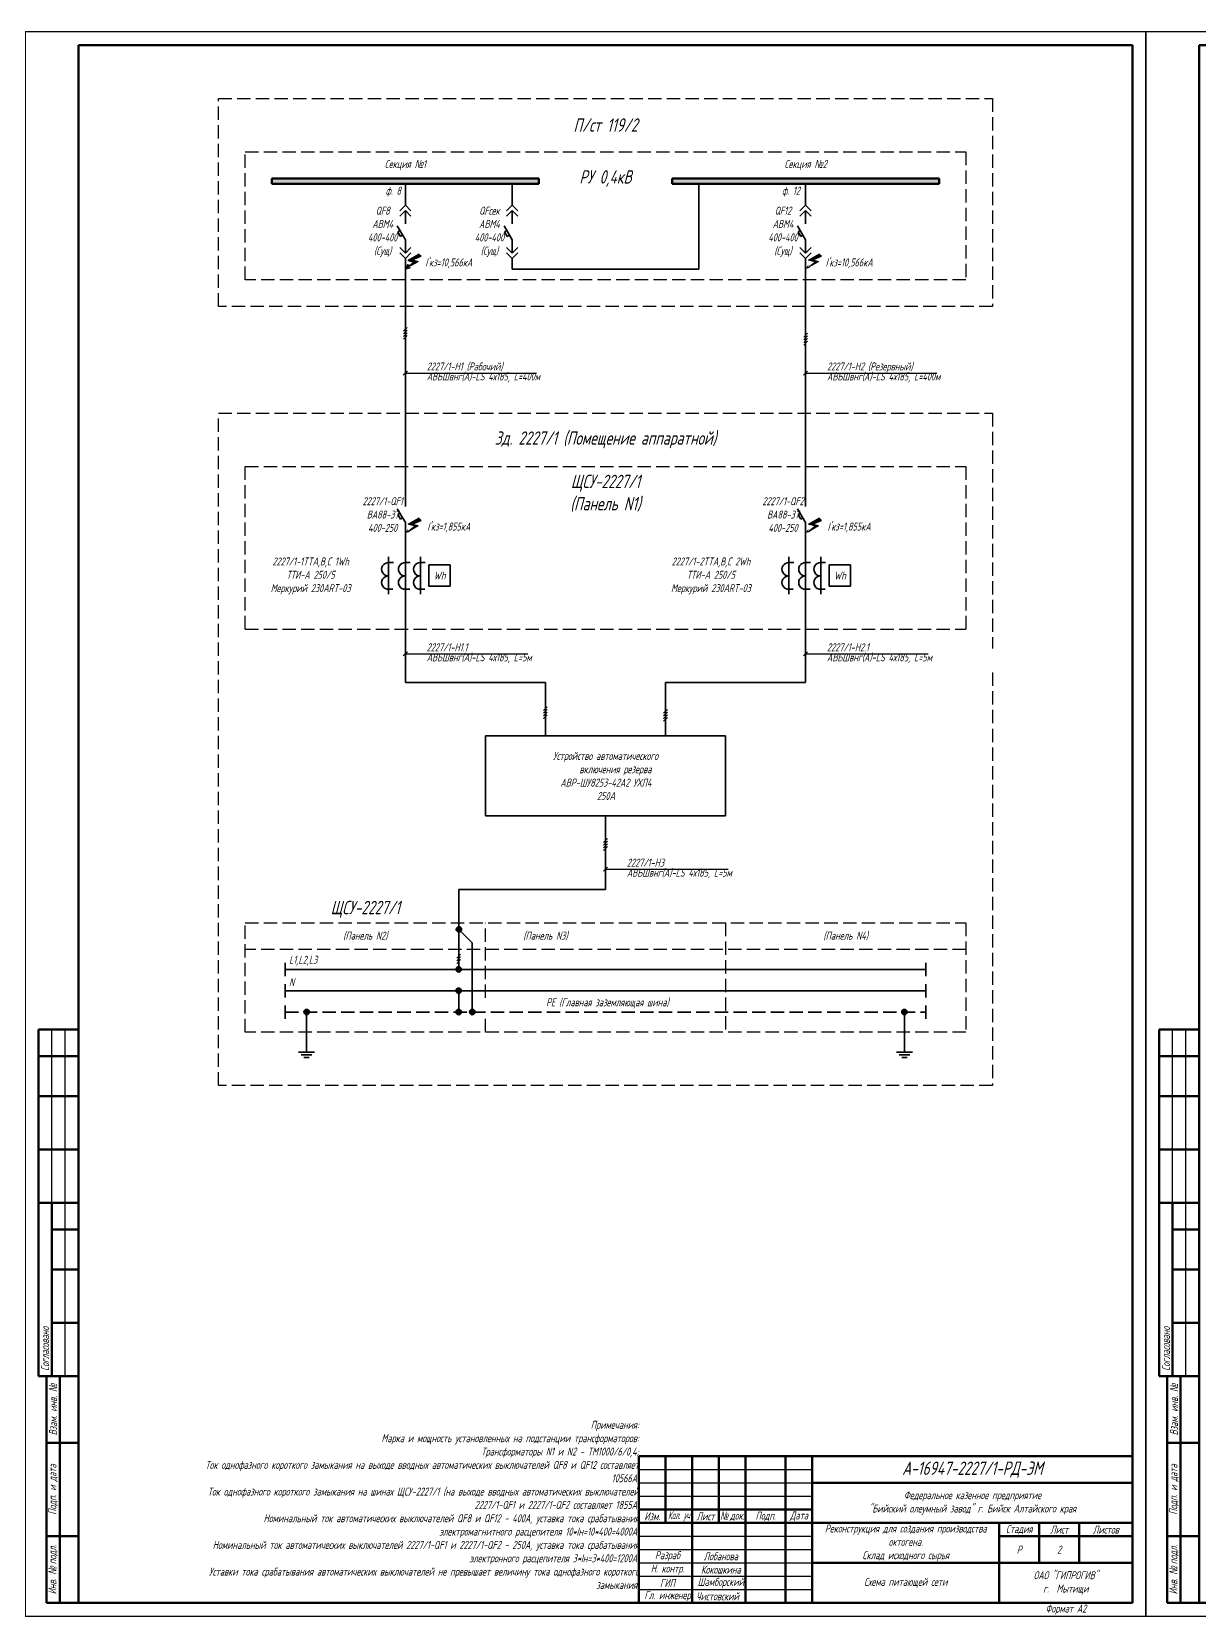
# Model space of a CAD drawing. Header units: millimetres. Extents: x 6735 to 13224, y -12144 to -9633.
# Drawn here: x 7158 to 7595, y -10227 to -9633 of the extents above; entities that cross this region are included whole.
import ezdxf
from ezdxf import colors
from ezdxf.entities.mleader import LeaderData, LeaderLine
from ezdxf.math import Vec2, Vec3

# ---------------------------------------------------------------- set-up
doc = ezdxf.new("R2010")
doc.units = ezdxf.units.MM
doc.linetypes.add('gost5', pattern=[7, 5, -2, 0])
for name, color, linetype, lineweight in [('КаБель силовой (Вновь)', 1, 'Continuous', 60), ('Линия выноска', 137, 'Continuous', 25), ('Рамка толстая', 7, 'Continuous', 60), ('Рамка тонкая', 5, 'Continuous', 25), ('Текст', 2, 'Continuous', 25), ('Штампы', 252, 'Continuous', 25), ('Элемент эл. схем', 7, 'Continuous', 35)]:
    doc.layers.add(name, color=color, linetype=linetype, lineweight=lineweight)
doc.styles.add('GOST', font='GOST.shx', dxfattribs={"oblique": 15, "height": 3.5})
doc.styles.add('Simplex', font='simplex.shx', dxfattribs={"width": 0.7, "oblique": 15})

# ---------------------------------------------------------------- blocks, each defined once
blk = doc.blocks.new('A$C54FF5821')
at = {"layer": 'Рамка толстая'}
for p, q in [((20, 589), (20, 5)), ((415, 589), (20, 589)), ((415, 5), (415, 589)), ((20, 5), (415, 5))]:
    blk.add_line(p, q, dxfattribs=at)
at = {"layer": 'Рамка тонкая'}
for p, q in [((420, 594), (0, 594)), ((0, 594), (0, 0)), ((420, 0), (420, 594)), ((0, 0), (420, 0))]:
    blk.add_line(p, q, dxfattribs=at)
blk = doc.blocks.new('_Oblique')
at = {"color": 0, "lineweight": -2}
blk.add_line((-0.5, -0.5), (0.5, 0.5), dxfattribs=at)
blk = doc.blocks.new('A$C191D409F')
at = {"layer": 'Рамка толстая'}
for p, q in [((20, 589), (20, 5)), ((1677, 589), (20, 589)), ((20, 5), (1677, 5))]:
    blk.add_line(p, q, dxfattribs=at)
at = {"layer": 'Рамка тонкая'}
for p, q in [((0, 594), (0, 0)), ((1682, 594), (0, 594)), ((0, 0), (1682, 0))]:
    blk.add_line(p, q, dxfattribs=at)

msp = doc.modelspace()

# ---------------------------------------------------------------- hatches: boundary and pattern name
for points in [[(7298.58294, -9719.12317), (7300.79534, -9719.71598), (7298.47027, -9721.54282), (7298.64431, -9720.66372), (7297.60387, -9722.22356), (7299.44255, -9721.85629), (7298.56572, -9721.68252), (7302.4526, -9719.49615), (7300.24402, -9718.90436), (7303.54357, -9717.55666), (7302.69504, -9716.70813)], [(7448.58294, -9719.12317), (7450.79534, -9719.71598), (7448.47027, -9721.54282), (7448.64431, -9720.66372), (7447.60387, -9722.22356), (7449.44255, -9721.85629), (7448.56572, -9721.68252), (7452.4526, -9719.49615), (7450.24402, -9718.90436), (7453.54357, -9717.55666), (7452.69504, -9716.70813)], [(7298.58294, -9818.12317), (7300.79534, -9818.71598), (7298.47027, -9820.54282), (7298.64431, -9819.66372), (7297.60387, -9821.22356), (7299.44255, -9820.85629), (7298.56572, -9820.68252), (7302.4526, -9818.49615), (7300.24402, -9817.90436), (7303.54357, -9816.55666), (7302.69504, -9815.70813)], [(7448.58294, -9818.12317), (7450.79534, -9818.71598), (7448.47027, -9820.54282), (7448.64431, -9819.66372), (7447.60387, -9821.22356), (7449.44255, -9820.85629), (7448.56572, -9820.68252), (7452.4526, -9818.49615), (7450.24402, -9817.90436), (7453.54357, -9816.55666), (7452.69504, -9815.70813)]]:
    msp.add_hatch(color=256).paths.add_polyline_path(points)
at = {"layer": 'КаБель силовой (Вновь)'}
for points in [[(7247.60387, -9688.35746), (7247.60387, -9690.35746), (7347.60387, -9690.35746), (7347.60387, -9688.35746)], [(7397.60387, -9688.35746), (7397.60387, -9690.35746), (7497.60387, -9690.35746), (7497.60387, -9688.35746)]]:
    msp.add_hatch(color=256, dxfattribs=at).paths.add_polyline_path(points)
at = {"layer": 'Элемент эл. схем'}
h = msp.add_hatch(color=256, dxfattribs=at)
h.paths.add_polyline_path([(7317.70004, -9969.8482), (7316.70004, -9969.8482, 0.414213562), (7317.70004, -9970.8482)], flags=17)
h.paths.add_polyline_path([(7316.70004, -9969.8482), (7317.70004, -9969.8482), (7317.70004, -9970.8482, 0.414213562), (7318.70004, -9969.8482, 1)])
h = msp.add_hatch(color=256, dxfattribs=at)
h.paths.add_polyline_path([(7317.60387, -9984.85005), (7316.60387, -9984.85005, 0.414213562), (7317.60387, -9985.85005)], flags=17)
h.paths.add_polyline_path([(7316.60387, -9984.85005), (7317.60387, -9984.85005), (7317.60387, -9985.85005, 0.414213562), (7318.60387, -9984.85005, 1)])
h = msp.add_hatch(color=256, dxfattribs=at)
h.paths.add_polyline_path([(7317.60387, -9992.8482), (7316.60387, -9992.8482, 0.414213562), (7317.60387, -9993.8482)], flags=17)
h.paths.add_polyline_path([(7316.60387, -9992.8482), (7317.60387, -9992.8482), (7317.60387, -9993.8482, 0.414213562), (7318.60387, -9992.8482, 1)])
h = msp.add_hatch(color=256, dxfattribs=at)
h.paths.add_polyline_path([(7260.60387, -10000.85005), (7259.60387, -10000.85005, 0.414213562), (7260.60387, -10001.85005)], flags=17)
h.paths.add_polyline_path([(7259.60387, -10000.85005), (7260.60387, -10000.85005), (7260.60387, -10001.85005, 0.414213562), (7261.60387, -10000.85005, 1)])
h = msp.add_hatch(color=256, dxfattribs=at)
h.paths.add_polyline_path([(7317.60387, -10000.85005), (7316.60387, -10000.85005, 0.414213562), (7317.60387, -10001.85005)], flags=17)
h.paths.add_polyline_path([(7316.60387, -10000.85005), (7317.60387, -10000.85005), (7317.60387, -10001.85005, 0.414213562), (7318.60387, -10000.85005, 1)])
h = msp.add_hatch(color=256, dxfattribs=at)
h.paths.add_polyline_path([(7322.70004, -10000.8482), (7321.70004, -10000.8482, 0.414213562), (7322.70004, -10001.8482)], flags=17)
h.paths.add_polyline_path([(7321.70004, -10000.8482), (7322.70004, -10000.8482), (7322.70004, -10001.8482, 0.414213562), (7323.70004, -10000.8482, 1)])
h = msp.add_hatch(color=256, dxfattribs=at)
h.paths.add_polyline_path([(7484.60387, -10000.85005), (7485.60387, -10000.85005, -0.414213562), (7484.60387, -10001.85005)], flags=17)
h.paths.add_polyline_path([(7485.60387, -10000.85005), (7484.60387, -10000.85005), (7484.60387, -10001.85005, -0.414213562), (7483.60387, -10000.85005, -1)])

# ---------------------------------------------------------------- linework, layer by layer
for p, q in [((7302.69504, -9716.70813), (7298.58294, -9719.12317)), ((7300.24402, -9718.90436), (7303.54357, -9717.55666)), ((7302.69504, -9716.70813), (7303.54357, -9717.55666)), ((7452.69504, -9716.70813), (7448.58294, -9719.12317)), ((7450.24402, -9718.90436), (7453.54357, -9717.55666)), ((7452.69504, -9716.70813), (7453.54357, -9717.55666)), ((7297.60387, -9722.22356), (7298.64431, -9720.66372)), ((7297.60387, -9722.22356), (7299.44255, -9721.85629)), ((7298.47027, -9721.54282), (7300.79534, -9719.71598)), ((7298.64431, -9720.66372), (7298.47027, -9721.54282)), ((7298.56572, -9721.68252), (7302.4526, -9719.49615)), ((7298.56572, -9721.68252), (7299.44255, -9721.85629)), ((7298.58294, -9719.12317), (7300.79534, -9719.71598)), ((7300.24402, -9718.90436), (7302.4526, -9719.49615)), ((7448.56572, -9721.68252), (7452.4526, -9719.49615)), ((7450.24402, -9718.90436), (7452.4526, -9719.49615)), ((7298.56572, -9820.68252), (7302.4526, -9818.49615)), ((7302.69504, -9815.70813), (7298.58294, -9818.12317)), ((7300.24402, -9817.90436), (7303.54357, -9816.55666)), ((7300.24402, -9817.90436), (7302.4526, -9818.49615)), ((7302.69504, -9815.70813), (7303.54357, -9816.55666)), ((7448.56572, -9820.68252), (7452.4526, -9818.49615)), ((7452.69504, -9815.70813), (7448.58294, -9818.12317)), ((7450.24402, -9817.90436), (7453.54357, -9816.55666)), ((7450.24402, -9817.90436), (7452.4526, -9818.49615)), ((7452.69504, -9815.70813), (7453.54357, -9816.55666))]:
    msp.add_line(p, q)
at = {"layer": 'КаБель силовой (Вновь)'}
for p, q in [((7247.60387, -9688.35746), (7247.60387, -9690.35746)), ((7347.60387, -9688.35746), (7247.60387, -9688.35746)), ((7247.60387, -9690.35746), (7347.60387, -9690.35746)), ((7347.60387, -9690.35746), (7347.60387, -9688.35746)), ((7397.60387, -9688.35746), (7397.60387, -9690.35746)), ((7497.60387, -9688.35746), (7397.60387, -9688.35746)), ((7397.60387, -9690.35746), (7497.60387, -9690.35746)), ((7497.60387, -9690.35746), (7497.60387, -9688.35746))]:
    msp.add_line(p, q, dxfattribs=at)
at = {"layer": 'Рамка тонкая', "linetype": 'gost5'}
for p, q in [((7227.60387, -9736.35746), (7227.60387, -9658.35746)), ((7227.60387, -9658.35746), (7517.60387, -9658.35746)), ((7517.60387, -9658.35746), (7517.60387, -9736.35746)), ((7237.60387, -9726.35746), (7237.60387, -9678.35746)), ((7237.60387, -9678.35746), (7507.60387, -9678.35746)), ((7507.60387, -9678.35746), (7507.60387, -9726.35746)), ((7507.60387, -9726.35746), (7237.60387, -9726.35746)), ((7517.60387, -9736.35746), (7227.60387, -9736.35746)), ((7227.60387, -9776.35746), (7517.60387, -9776.35746)), ((7227.60387, -10028.35005), (7227.60387, -9776.35746)), ((7517.60387, -9776.35746), (7517.60387, -9864.62144)), ((7237.60387, -9796.35746), (7507.60387, -9796.35746)), ((7237.60387, -9857.35005), (7237.60387, -9796.35746)), ((7507.60387, -9796.35746), (7507.60387, -9857.35005)), ((7237.60387, -9857.35005), (7507.60387, -9857.35005)), ((7517.60387, -9873.62144), (7517.60387, -10028.35005)), ((7237.60387, -9967.35005), (7507.60387, -9967.35005)), ((7237.60387, -10008.35005), (7237.60387, -9967.35005)), ((7327.60387, -9995.48153), (7327.60387, -9967.35005)), ((7417.60387, -9967.35005), (7417.60387, -10008.35005)), ((7507.60387, -9967.35005), (7507.60387, -10008.35005)), ((7507.60387, -9977.35005), (7237.60387, -9977.35005)), ((7327.60387, -10008.35005), (7327.60387, -10002.02745)), ((7507.60387, -10008.35005), (7237.60387, -10008.35005)), ((7517.60387, -10028.35005), (7227.60387, -10028.35005))]:
    msp.add_line(p, q, dxfattribs=at)
at = {"layer": 'Рамка тонкая'}
for p, q in [((7296.89676, -9745.63312), (7298.31098, -9744.21891)), ((7296.89676, -9746.63312), (7298.31098, -9745.21891)), ((7296.89676, -9747.63312), (7298.31098, -9746.21891)), ((7296.89676, -9748.63312), (7298.31098, -9747.21891)), ((7446.89676, -9747.82679), (7448.31098, -9746.41257)), ((7446.89676, -9748.82679), (7448.31098, -9747.41257)), ((7446.89676, -9749.82679), (7448.31098, -9748.41257)), ((7446.89676, -9750.82679), (7448.31098, -9749.41257)), ((7349.39676, -9887.86492), (7350.81098, -9886.45071)), ((7349.39676, -9888.86492), (7350.81098, -9887.45071)), ((7349.39676, -9889.86492), (7350.81098, -9888.45071)), ((7349.39676, -9890.86492), (7350.81098, -9889.45071)), ((7394.39676, -9888.82988), (7395.81098, -9887.41566)), ((7394.39676, -9889.82988), (7395.81098, -9888.41566)), ((7394.39676, -9890.82988), (7395.81098, -9889.41566)), ((7394.39676, -9891.82988), (7395.81098, -9890.41566)), ((7371.89676, -9937.24378), (7373.31098, -9935.82956)), ((7371.89676, -9938.24378), (7373.31098, -9936.82956)), ((7371.89676, -9939.24378), (7373.31098, -9937.82956)), ((7371.89676, -9940.24378), (7373.31098, -9938.82956)), ((7316.89676, -9980.59837), (7318.31098, -9979.18416)), ((7316.89676, -9981.59837), (7318.31098, -9980.18416)), ((7316.89676, -9982.59837), (7318.31098, -9981.18416))]:
    msp.add_line(p, q, dxfattribs=at)
at = {"layer": 'Штампы', "lineweight": 60}
for p, q in [((7160.10387, -10137.35746), (7160.10387, -10007.35746)), ((7160.10387, -10007.35746), (7175.10387, -10007.35746)), ((7175.10387, -10137.35746), (7175.10387, -10007.35746)), ((7580.10387, -10137.35746), (7580.10387, -10007.35746)), ((7580.10387, -10007.35746), (7595.10387, -10007.35746)), ((7595.10387, -10137.35746), (7595.10387, -10007.35746)), ((7160.10387, -10017.35746), (7175.10387, -10017.35746)), ((7580.10387, -10017.35746), (7595.10387, -10017.35746)), ((7160.10387, -10032.35746), (7175.10387, -10032.35746)), ((7580.10387, -10032.35746), (7595.10387, -10032.35746)), ((7160.10387, -10052.35746), (7175.10387, -10052.35746)), ((7580.10387, -10052.35746), (7595.10387, -10052.35746)), ((7160.10387, -10072.35746), (7175.10387, -10072.35746)), ((7165.10387, -10137.35746), (7165.10387, -10072.35746)), ((7580.10387, -10072.35746), (7595.10387, -10072.35746)), ((7585.10387, -10137.35746), (7585.10387, -10072.35746)), ((7165.10387, -10082.35746), (7175.10387, -10082.35746)), ((7585.10387, -10082.35746), (7595.10387, -10082.35746)), ((7165.10387, -10097.35746), (7175.10387, -10097.35746)), ((7585.10387, -10097.35746), (7595.10387, -10097.35746)), ((7165.10387, -10117.35746), (7175.10387, -10117.35746)), ((7585.10387, -10117.35746), (7595.10387, -10117.35746)), ((7160.10387, -10137.35746), (7175.10387, -10137.35746)), ((7163.10387, -10222.35746), (7163.10387, -10137.35746)), ((7163.10387, -10137.35746), (7175.10387, -10137.35746)), ((7168.10387, -10222.35746), (7168.10387, -10137.35746)), ((7175.10387, -10222.35746), (7175.10387, -10137.35746)), ((7580.10387, -10137.35746), (7595.10387, -10137.35746)), ((7583.10387, -10222.35746), (7583.10387, -10137.35746)), ((7583.10387, -10137.35746), (7595.10387, -10137.35746)), ((7588.10387, -10222.35746), (7588.10387, -10137.35746)), ((7595.10387, -10222.35746), (7595.10387, -10137.35746)), ((7163.10387, -10162.35746), (7175.10387, -10162.35746)), ((7583.10387, -10162.35746), (7595.10387, -10162.35746)), ((7385.10387, -10167.35746), (7570.10387, -10167.35746)), ((7385.10387, -10167.35746), (7385.10387, -10222.35746)), ((7395.10387, -10167.35746), (7395.10387, -10192.35746)), ((7405.10387, -10167.35746), (7405.10387, -10222.35746)), ((7415.10387, -10167.35746), (7415.10387, -10192.35746)), ((7425.10387, -10167.35746), (7425.10387, -10222.35746)), ((7440.10387, -10167.35746), (7440.10387, -10222.35746)), ((7450.10387, -10167.35746), (7450.10387, -10222.35746)), ((7450.10387, -10177.35746), (7570.10387, -10177.35746)), ((7385.10387, -10187.35746), (7450.10387, -10187.35746)), ((7385.10387, -10192.35746), (7570.10387, -10192.35746)), ((7520.10387, -10192.35746), (7520.10387, -10222.35746)), ((7535.10387, -10192.35746), (7535.10387, -10207.35746)), ((7550.10387, -10192.35746), (7550.10387, -10207.35746)), ((7163.10387, -10197.35746), (7175.10387, -10197.35746)), ((7520.10387, -10197.35746), (7570.10387, -10197.35746)), ((7583.10387, -10197.35746), (7595.10387, -10197.35746)), ((7450.10387, -10207.35746), (7570.10387, -10207.35746)), ((7163.10387, -10222.35746), (7175.10387, -10222.35746)), ((7583.10387, -10222.35746), (7595.10387, -10222.35746))]:
    msp.add_line(p, q, dxfattribs=at)
at = {"layer": 'Штампы', "color": 5, "lineweight": 25}
for p, q in [((7165.10387, -10072.35746), (7165.10387, -10007.35746)), ((7170.10387, -10137.35746), (7170.10387, -10007.35746)), ((7585.10387, -10072.35746), (7585.10387, -10007.35746)), ((7590.10387, -10137.35746), (7590.10387, -10007.35746)), ((7385.10387, -10172.35746), (7450.10387, -10172.35746)), ((7385.10387, -10177.35746), (7450.10387, -10177.35746)), ((7385.10387, -10182.35746), (7450.10387, -10182.35746)), ((7385.10387, -10197.35746), (7450.10387, -10197.35746)), ((7385.10387, -10202.35746), (7450.10387, -10202.35746)), ((7385.10387, -10207.35746), (7450.10387, -10207.35746)), ((7385.10387, -10212.35746), (7450.10387, -10212.35746)), ((7385.10387, -10217.35746), (7450.10387, -10217.35746))]:
    msp.add_line(p, q, dxfattribs=at)
at = {"layer": 'Элемент эл. схем'}
for p, q in [((7297.60387, -9690.35746), (7297.60387, -9698.35746)), ((7337.60387, -9690.35746), (7337.60387, -9698.35746)), ((7407.60387, -9690.35746), (7407.60387, -9722.35746)), ((7447.60387, -9690.35746), (7447.60387, -9698.35746)), ((7297.60387, -9698.35746), (7295.48255, -9700.47878)), ((7297.60387, -9698.35746), (7299.72519, -9700.47878)), ((7337.60387, -9698.35746), (7335.48255, -9700.47878)), ((7337.60387, -9698.35746), (7339.72519, -9700.47878)), ((7447.60387, -9698.35746), (7445.48255, -9700.47878)), ((7447.60387, -9698.35746), (7449.72519, -9700.47878)), ((7297.60387, -9700.35746), (7295.48255, -9702.47878)), ((7297.60387, -9700.35746), (7299.72519, -9702.47878)), ((7297.60387, -9700.35746), (7297.60387, -9705.35746)), ((7337.60387, -9700.35746), (7335.48255, -9702.47878)), ((7337.60387, -9700.35746), (7337.60387, -9705.35746)), ((7337.60387, -9700.35746), (7339.72519, -9702.47878)), ((7447.60387, -9700.35746), (7445.48255, -9702.47878)), ((7447.60387, -9700.35746), (7447.60387, -9705.35746)), ((7447.60387, -9700.35746), (7449.72519, -9702.47878)), ((7294.60387, -9706.1613), (7297.60387, -9711.35746)), ((7294.73784, -9708.39335), (7295.60387, -9707.89335)), ((7295.73784, -9710.12541), (7294.73784, -9708.39335)), ((7295.73784, -9710.12541), (7296.60387, -9709.62541)), ((7297.60387, -9711.35746), (7297.60387, -9716.35746)), ((7334.60387, -9706.1613), (7337.60387, -9711.35746)), ((7334.73784, -9708.39335), (7335.60387, -9707.89335)), ((7335.73784, -9710.12541), (7334.73784, -9708.39335)), ((7335.73784, -9710.12541), (7336.60387, -9709.62541)), ((7337.60387, -9711.35746), (7337.60387, -9716.35746)), ((7444.60387, -9706.1613), (7447.60387, -9711.35746)), ((7444.73784, -9708.39335), (7445.60387, -9707.89335)), ((7445.73784, -9710.12541), (7444.73784, -9708.39335)), ((7445.73784, -9710.12541), (7446.60387, -9709.62541)), ((7447.60387, -9711.35746), (7447.60387, -9716.35746)), ((7297.60387, -9716.35746), (7295.48255, -9714.23614)), ((7297.60387, -9718.35746), (7295.48255, -9716.23614)), ((7297.60387, -9716.35746), (7299.72519, -9714.23614)), ((7297.60387, -9718.35746), (7299.72519, -9716.23614)), ((7337.60387, -9716.35746), (7335.48255, -9714.23614)), ((7337.60387, -9718.35746), (7335.48255, -9716.23614)), ((7337.60387, -9716.35746), (7339.72519, -9714.23614)), ((7337.60387, -9718.35746), (7339.72519, -9716.23614)), ((7447.60387, -9716.35746), (7445.48255, -9714.23614)), ((7447.60387, -9718.35746), (7445.48255, -9716.23614)), ((7447.60387, -9716.35746), (7449.72519, -9714.23614)), ((7447.60387, -9718.35746), (7449.72519, -9716.23614)), ((7297.60387, -9718.35746), (7297.60387, -9811.35746)), ((7337.60387, -9718.35746), (7337.60387, -9722.35746)), ((7337.60387, -9722.35746), (7407.60387, -9722.35746)), ((7447.60387, -9718.35746), (7447.60387, -9811.35746)), ((7294.60387, -9812.1613), (7297.60387, -9817.35746)), ((7444.60387, -9812.1613), (7447.60387, -9817.35746)), ((7294.73784, -9814.39335), (7295.60387, -9813.89335)), ((7295.73784, -9816.12541), (7294.73784, -9814.39335)), ((7295.73784, -9816.12541), (7296.60387, -9815.62541)), ((7297.60387, -9817.35746), (7297.60387, -9877.35005)), ((7444.73784, -9814.39335), (7445.60387, -9813.89335)), ((7445.73784, -9816.12541), (7444.73784, -9814.39335)), ((7445.73784, -9816.12541), (7446.60387, -9815.62541)), ((7447.60387, -9817.35746), (7447.60387, -9877.35005)), ((7291.32659, -9830.16813), (7291.32659, -9844.23254)), ((7291.32659, -9837.35375), (7291.32659, -9830.16813)), ((7303.24386, -9830.16813), (7303.24386, -9844.23254)), ((7303.24386, -9837.35375), (7303.24386, -9830.16813)), ((7441.32659, -9830.16813), (7441.32659, -9844.23254)), ((7441.32659, -9837.35375), (7441.32659, -9830.16813)), ((7453.24386, -9830.16813), (7453.24386, -9844.23254)), ((7453.24386, -9837.35375), (7453.24386, -9830.16813)), ((7291.32659, -9832.35746), (7293.12043, -9832.35746)), ((7297.60387, -9832.35746), (7299.39772, -9832.35746)), ((7303.24386, -9832.35746), (7305.03771, -9832.35746)), ((7306.44414, -9841.23055), (7306.44414, -9833.23055)), ((7306.44414, -9833.23055), (7314.44414, -9833.23055)), ((7314.44414, -9833.23055), (7314.44414, -9841.23055)), ((7441.32659, -9832.35746), (7443.12043, -9832.35746)), ((7447.60387, -9832.35746), (7449.39772, -9832.35746)), ((7453.24386, -9832.35746), (7455.03771, -9832.35746)), ((7456.44414, -9841.23055), (7456.44414, -9833.23055)), ((7456.44414, -9833.23055), (7464.44414, -9833.23055)), ((7464.44414, -9833.23055), (7464.44414, -9841.23055)), ((7291.32659, -9842.35005), (7292.96488, -9842.35005)), ((7297.60387, -9842.35005), (7299.24216, -9842.35005)), ((7303.24386, -9842.35005), (7304.88216, -9842.35005)), ((7314.44414, -9841.23055), (7306.44414, -9841.23055)), ((7441.32659, -9842.35005), (7442.96488, -9842.35005)), ((7447.60387, -9842.35005), (7449.24216, -9842.35005)), ((7453.24386, -9842.35005), (7454.88216, -9842.35005)), ((7464.44414, -9841.23055), (7456.44414, -9841.23055)), ((7350.10387, -9877.35005), (7297.60387, -9877.35005)), ((7350.10387, -9897.35005), (7350.10387, -9877.35005)), ((7395.10387, -9897.35005), (7395.10387, -9877.35005)), ((7395.10387, -9877.35005), (7447.60387, -9877.35005)), ((7327.60387, -9897.35005), (7417.60387, -9897.35005)), ((7327.60387, -9927.35005), (7327.60387, -9897.35005)), ((7417.60387, -9897.35005), (7417.60387, -9927.35005)), ((7327.60387, -9927.35005), (7417.60387, -9927.35005)), ((7372.60387, -9927.35005), (7372.60387, -9954.85005)), ((7317.60387, -9984.85005), (7317.60387, -9954.85005)), ((7317.60387, -9954.85005), (7372.60387, -9954.85005)), ((7317.70004, -9969.8482), (7322.70004, -9974.8482)), ((7322.70004, -10000.85005), (7322.70004, -9974.8482)), ((7252.60387, -9982.35005), (7252.60387, -9987.35005)), ((7252.60387, -9984.85005), (7492.60387, -9984.85005)), ((7492.60387, -9982.35005), (7492.60387, -9987.35005)), ((7252.60387, -9990.35005), (7252.60387, -9995.35005)), ((7492.60387, -9990.35005), (7492.60387, -9995.35005)), ((7252.60387, -9992.85005), (7492.60387, -9992.85005)), ((7317.60387, -9992.8482), (7317.60387, -10000.85005)), ((7252.60387, -9998.35005), (7252.60387, -10003.35005)), ((7260.60387, -10000.85005), (7260.60387, -10015.85005)), ((7484.60387, -10000.85005), (7484.60387, -10015.85005)), ((7492.60387, -9998.35005), (7492.60387, -10003.35005)), ((7257.60387, -10015.85005), (7263.60387, -10015.85005)), ((7258.60387, -10016.85005), (7262.60387, -10016.85005)), ((7259.60387, -10017.85005), (7261.60387, -10017.85005)), ((7487.60387, -10015.85005), (7481.60387, -10015.85005)), ((7486.60387, -10016.85005), (7482.60387, -10016.85005)), ((7485.60387, -10017.85005), (7483.60387, -10017.85005))]:
    msp.add_line(p, q, dxfattribs=at)
at = {"layer": 'Элемент эл. схем', "linetype": 'gost5'}
msp.add_line((7252.60387, -10000.85005), (7492.60387, -10000.85005), dxfattribs=at)
at = {"layer": 'Элемент эл. схем'}
for centre in [(7317.70004, -9969.8482), (7317.60387, -9984.85005), (7317.60387, -9992.8482), (7260.60387, -10000.85005), (7317.60387, -10000.85005), (7322.70004, -10000.8482), (7484.60387, -10000.85005)]:
    msp.add_circle(centre, 1, dxfattribs=at)
for centre, start in [((7291.23041, -9834.85561), 87.79533948), ((7297.5077, -9834.85561), 87.79533948), ((7303.14769, -9834.85561), 87.79533948), ((7441.23041, -9834.85561), 87.79533948), ((7447.5077, -9834.85561), 87.79533948), ((7453.14769, -9834.85561), 87.79533948), ((7291.23041, -9839.8519), 87.79533947), ((7297.5077, -9839.8519), 87.79533947), ((7303.14769, -9839.8519), 87.79533947), ((7441.23041, -9839.8519), 87.79533947), ((7447.5077, -9839.8519), 87.79533947), ((7453.14769, -9839.8519), 87.79533947)]:
    msp.add_arc(centre, 2.5, start, 272.20466052, dxfattribs=at)

# ---------------------------------------------------------------- block references
for name, p in [('A$C54FF5821', (7155.10387, -10227.35746)), ('A$C191D409F', (7575.10387, -10227.35746))]:
    msp.add_blockref(name, p)

# ---------------------------------------------------------------- texts
at = {"layer": 'Текст'}
for s, insert, char_height, width, attachment_point, style in [('П/ст 119/2', (7372.60387, -9668.35746), 5, 290, 5, 'Simplex'), ('Секция {\\fArial|b0|i0|c204|p34;№}1', (7297.60387, -9683.35746), 3, 100, 5, 'Simplex'), ('Секция {\\fArial|b0|i0|c204|p34;№}2', (7447.60387, -9683.35746), 3, 100, 5, 'Simplex'), ('РУ 0,4кВ', (7372.60387, -9688.35746), 5, 290, 5, 'Simplex'), ('ф. 8', (7293.10387, -9693.35746), 3, 9, 5, 'Simplex'), ('ф. 12', (7442.10387, -9693.35746), 3, 11, 5, 'Simplex'), ('QF8\\PАВМ4\\P400-400\\P(Сущ)', (7289.10387, -9708.35746), 3, 9, 5, 'Simplex'), ('QFсек\\PАВМ4\\P400-400\\P(Сущ)', (7329.10387, -9708.35746), 3, 9, 5, 'Simplex'), ('QF12\\PАВМ4\\P400-400\\P(Сущ)', (7439.10387, -9708.35746), 3, 9, 5, 'Simplex'), ("I'кз=10,566кА", (7313.88729, -9720.19795), 3, 9, 5, 'Simplex'), ("I'кз=10,566кА", (7463.88729, -9720.19795), 3, 9, 5, 'Simplex'), ('Зд. 2227/1 (Помещение аппаратной)', (7372.60387, -9786.35746), 5, 150, 5, 'Simplex'), ('ЩСУ-2227/1\\P(Панель N1)', (7372.60387, -9806.35746), 5, 150, 5, 'Simplex'), ('2227/1-QF1\\PВА88-37\\P400-250', (7289.10387, -9814.35746), 3, 9, 5, 'Simplex'), ('2227/1-QF2\\PВА88-37\\P400-250', (7439.10387, -9814.35746), 3, 9, 5, 'Simplex'), ("I'кз=1,855кА", (7313.88729, -9819.19795), 3, 9, 5, 'Simplex'), ("I'кз=1,855кА", (7463.88729, -9819.19795), 3, 9, 5, 'Simplex'), ('2227/1-1TTА,В,С 1Wh\\PТТИ-А 250/5\\PМеркурий 230ART-03', (7262.10387, -9837.35375), 3, 49, 5, 'Simplex'), ('2227/1-2TTА,В,С 2Wh\\PТТИ-А 250/5\\PМеркурий 230ART-03', (7412.10387, -9837.35375), 3, 49, 5, 'Simplex'), ('{\\Fsimplex|c204;\\W0.7;Устройство автоматического \\P\\pi7.4553;включения резерва \\P\\pi0.2994;АВР-ШУ8253-42А2 УХЛ4 \\P250А}', (7372.60387, -9912.35005), 3, 90, 5, 'GOST'), ('ЩСУ-2227/1', (7282.60387, -9962.35005), 5, 90, 5, 'Simplex'), ('(Панель N2)', (7282.60387, -9972.35005), 3, 90, 5, 'Simplex'), ('(Панель N3)', (7350.10387, -9972.35005), 3, 45, 5, 'Simplex'), ('(Панель N4)', (7462.60387, -9972.35005), 3, 90, 5, 'Simplex'), ('\\pxql; L1,L2,L3', (7265.55194, -9981.60005), 3, 25.8961394, 5, 'Simplex'), ('\\pxql; N', (7265.55194, -9989.60005), 3, 25.8961394, 5, 'Simplex'), (' PE (Главная заземляющая шина)', (7372.60387, -9997.60005), 3, 240, 5, 'Simplex'), ('\\pl3,t3;Примечания:\\PМарка и мощность установленных на подстанции трансформаторов:\\PТрансформаторы N1 и N2 - ТМ1000/6/0,4;\\PТок однофазного короткого замыкания на выходе вводных автоматических выключателей QF8 и QF12 составляет \\P10566А.\\PТок однофазного короткого замыкания на шинах ЩСУ-2227/1 (на выходе вводных автоматических выключателей \\P2227/1-QF1 и 2227/1-QF2 составляет 1855А.\\PНоминальный ток автоматических выключателей QF8 и QF12 - 400А, уставка тока срабатывания \\Pэлектромагнитного расцепителя 10*Iн=10*400=4000А.\\PНоминальный ток автоматических выключателей 2227/1-QF1 и 2227/1-QF2 - 250А, уставка тока срабатывания \\Pэлектронного расцепителя 3*Iн=3*400=1200А.\\PУставки тока срабатывания автоматических выключателей не превышает величину тока однофазного короткого \\Pзамыкания.  \\P', (7385.10387, -10154.09316), 3, 210, 3, 'Simplex')]:
    msp.add_mtext(s, dxfattribs=dict(at, insert=insert, char_height=char_height, width=width, attachment_point=attachment_point, style=style))
at = {"layer": 'Текст', "char_height": 3, "attachment_point": 1, "style": 'GOST'}
for insert in [(7306.44414, -9835.72017), (7456.44414, -9835.72017)]:
    msp.add_mtext_dynamic_manual_height_columns('\\pxqc;Wh', width=8, gutter_width=12.5, heights=[3], dxfattribs=dict(at, insert=insert))
at = {"layer": 'Штампы', "color": 2, "char_height": 3, "rotation": 90, "style": 'Simplex'}
for s, insert, width, attachment_point in [('Согласовано', (7162.60387, -10135.35746), 61, 4), ('Согласовано', (7582.60387, -10135.35746), 61, 4), ('Взам. инв. {\\fArial|b0|i0|c204|p34;№}', (7165.60387, -10149.85746), 25, 5), ('Взам. инв. {\\fArial|b0|i0|c204|p34;№}', (7585.60387, -10149.85746), 25, 5), ('Подп. и дата', (7165.60387, -10179.85746), 35, 5), ('Подп. и дата', (7585.60387, -10179.85746), 35, 5), ('Инв. {\\fArial|b0|i0|c204|p34;№ }подл.', (7165.60387, -10209.85746), 25, 5), ('Инв. {\\fArial|b0|i0|c204|p34;№ }подл.', (7585.60387, -10209.85746), 25, 5)]:
    msp.add_mtext(s, dxfattribs=dict(at, insert=insert, width=width, attachment_point=attachment_point))
at = {"layer": 'Штампы', "color": 2, "attachment_point": 5, "style": 'Simplex'}
for s, insert, char_height, width in [('А-16947-2227/1-РД-ЭМ', (7510.10387, -10172.35746), 5, 120), ('Федеральное казенное предприятие\\P"Бийский олеумный завод" г. Бийск Алтайского края', (7510.10387, -10184.85746), 3, 120), ('Изм.', (7390.10387, -10189.85746), 3, 10), ('{\\W0.5;Кол. уч}', (7400.10387, -10189.85746), 3, 10), ('{\\W0.7;Лист}', (7410.10387, -10189.85746), 3, 10), ('{\\fArial|b0|i0|c204|p34;\\W0.6;№ \\Fsimplex|c204;док.}', (7420.10387, -10189.85746), 3, 10), ('Подп.', (7432.60387, -10189.85746), 3, 15), ('{\\W0.7;Дата}', (7445.10387, -10189.85746), 3, 10), ('Реконструкция для создания производства октогена. \\PСклад исходного сырья', (7485.10387, -10199.85746), 3, 70), ('Стадия', (7527.60387, -10194.85746), 3, 15), ('Лист', (7542.60387, -10194.85746), 3, 15), ('Листов', (7560.10387, -10194.85746), 3, 20), (' Разраб', (7395.10387, -10204.85746), 3, 20), (' Лобанова', (7415.10387, -10204.85746), 3, 20), ('Р', (7527.60387, -10202.35746), 3, 15), ('2', (7542.60387, -10202.35746), 3, 15), (' Н. контр.', (7395.10387, -10209.85746), 3, 20), (' Кокошкина', (7415.10387, -10209.85746), 3, 20), ('ОАО "ГИПРОГИВ"\\Pг.  Мытищи', (7545.10387, -10214.85746), 3, 50), (' ГИП', (7395.10387, -10214.85746), 3, 20), ('{\\W0.6; Шамборский}', (7415.10387, -10214.85746), 3, 20), ('Схема питающей сети', (7485.10387, -10214.85746), 3, 70), ('{\\W0.6; Гл. инженер}', (7395.10387, -10219.85746), 3, 20), ('Чистовский', (7414.57427, -10219.85746), 3, 17.9650575), ('Формат А2', (7545.10387, -10224.85746), 3, 50)]:
    msp.add_mtext(s, dxfattribs=dict(at, insert=insert, char_height=char_height, width=width))

# ---------------------------------------------------------------- leaders
at = {"layer": 'Линия выноска'}
ml = msp.add_multileader_mtext('Standard', dxfattribs=at)
ml.set_content('\\pxsm0.75;2227/1-Н1 (Рабочий)\\PАВБШвнг(А)-LS 4х185, L=400м', color=2, style='Simplex')
ml.set_leader_properties()
ml.set_arrow_properties(name='OBLIQUE')
ml.build(insert=Vec2(0, 0))
ml.multileader.update_dxf_attribs({"text_left_attachment_type": 6, "text_right_attachment_type": 6, "dogleg_length": 1, "arrow_head_size": 1.5})
ctx = ml.context
ctx.base_point, ctx.char_height, ctx.arrow_head_size, ctx.plane_origin = Vec3(7303.60387, -9761.35746), 3, 1.5, Vec3(7301.60387, -9760.35746)
ctx.left_attachment, ctx.right_attachment = 6, 6
notes = []
notes.append((ctx, [(0, (1, 1, 0), (7302.60387, -9761.35746), (1, 0), 1, [(0, [(7297.60387, -9761.35746)], 0, [])])]))
ctx.mtext.insert, ctx.mtext.flow_direction = Vec3(7305.60387, -9757.35746), 5
ml = msp.add_multileader_mtext('Standard', dxfattribs=at)
ml.set_content('\\pxsm0.75;2227/1-Н2 (Резервный)\\PАВБШвнг(А)-LS 4х185, L=400м', color=2, style='Simplex')
ml.set_leader_properties()
ml.set_arrow_properties(name='OBLIQUE')
ml.build(insert=Vec2(0, 0))
ml.multileader.update_dxf_attribs({"text_left_attachment_type": 6, "text_right_attachment_type": 6, "dogleg_length": 1, "arrow_head_size": 1.5})
ctx = ml.context
ctx.base_point, ctx.char_height, ctx.arrow_head_size, ctx.plane_origin = Vec3(7453.60387, -9761.35746), 3, 1.5, Vec3(7451.60387, -9760.35746)
ctx.left_attachment, ctx.right_attachment = 6, 6
notes.append((ctx, [(0, (1, 1, 0), (7452.60387, -9761.35746), (1, 0), 1, [(0, [(7447.60387, -9761.35746)], 0, [])])]))
ctx.mtext.insert, ctx.mtext.flow_direction = Vec3(7455.60387, -9757.35746), 5
ml = msp.add_multileader_mtext('Standard', dxfattribs=at)
ml.set_content('\\pxsm0.75;2227/1-Н1.1\\PАВБШвнг(А)-LS 4х185, L=5м', color=2, style='Simplex')
ml.set_leader_properties()
ml.set_arrow_properties(name='OBLIQUE')
ml.build(insert=Vec2(0, 0))
ml.multileader.update_dxf_attribs({"text_left_attachment_type": 6, "text_right_attachment_type": 6, "dogleg_length": 1, "arrow_head_size": 1.5})
ctx = ml.context
ctx.base_point, ctx.char_height, ctx.arrow_head_size, ctx.plane_origin = Vec3(7303.60387, -9866.62144), 3, 1.5, Vec3(7301.60387, -9865.62144)
ctx.left_attachment, ctx.right_attachment = 6, 6
notes.append((ctx, [(0, (1, 1, 0), (7302.60387, -9866.62144), (1, 0), 1, [(0, [(7297.60387, -9866.62144)], 0, [])])]))
ctx.mtext.insert, ctx.mtext.flow_direction = Vec3(7305.60387, -9862.62144), 5
ml = msp.add_multileader_mtext('Standard', dxfattribs=at)
ml.set_content('\\pxsm0.75;2227/1-Н2.1\\PАВБШвнг(А)-LS 4х185, L=5м', color=2, style='Simplex')
ml.set_leader_properties()
ml.set_arrow_properties(name='OBLIQUE')
ml.build(insert=Vec2(0, 0))
ml.multileader.update_dxf_attribs({"text_left_attachment_type": 6, "text_right_attachment_type": 6, "dogleg_length": 1, "arrow_head_size": 1.5})
ctx = ml.context
ctx.base_point, ctx.char_height, ctx.arrow_head_size, ctx.plane_origin = Vec3(7453.60387, -9866.62144), 3, 1.5, Vec3(7451.60387, -9865.62144)
ctx.left_attachment, ctx.right_attachment = 6, 6
notes.append((ctx, [(0, (1, 1, 0), (7452.60387, -9866.62144), (1, 0), 1, [(0, [(7447.60387, -9866.62144)], 0, [])])]))
ctx.mtext.insert, ctx.mtext.flow_direction = Vec3(7455.60387, -9862.62144), 5
ml = msp.add_multileader_mtext('Standard', dxfattribs=at)
ml.set_content('\\pxsm0.75;2227/1-Н3\\PАВБШвнг(А)-LS 4х185, L=5м', color=2, style='Simplex')
ml.set_leader_properties()
ml.set_arrow_properties(name='OBLIQUE')
ml.build(insert=Vec2(0, 0))
ml.multileader.update_dxf_attribs({"text_left_attachment_type": 6, "text_right_attachment_type": 6, "dogleg_length": 1, "arrow_head_size": 1.5})
ctx = ml.context
ctx.base_point, ctx.char_height, ctx.arrow_head_size, ctx.plane_origin = Vec3(7378.60387, -9947.35005), 3, 1.5, Vec3(7376.60387, -9946.35005)
ctx.left_attachment, ctx.right_attachment = 6, 6
notes.append((ctx, [(0, (1, 1, 0), (7377.60387, -9947.35005), (1, 0), 1, [(0, [(7372.60387, -9947.35005)], 0, [])])]))
ctx.mtext.insert, ctx.mtext.flow_direction = Vec3(7380.60387, -9943.35005), 5
for ctx, leaders in notes:
    for number, flags, end, landing, length, lines in leaders:
        leader = LeaderData()
        leader.index, (leader.has_last_leader_line, leader.has_dogleg_vector, leader.attachment_direction) = number, flags
        leader.last_leader_point, leader.dogleg_vector, leader.dogleg_length = Vec3(end), Vec3(landing), length
        for number, points, colour, breaks in lines:
            line = LeaderLine()
            line.index, line.vertices, line.color, line.breaks = number, Vec3.list(points), colors.encode_raw_color(colour), breaks
            leader.lines.append(line)
        ctx.leaders.append(leader)

doc.saveas('drawing.dxf')
